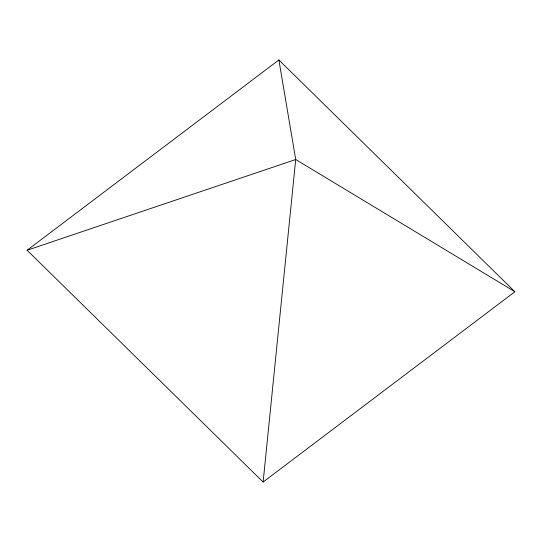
<?xml version="1.0" encoding="UTF-8"?>
<svg xmlns="http://www.w3.org/2000/svg" width="542" height="542" viewBox="0 0 542 542"><rect width="100%" height="100%" fill="white"/><g stroke="black" fill="none" stroke-linecap="round" stroke-linejoin="round"><path stroke-width="0.81" d="M263.127 482.034L295.715 159.511L278.873 59.966L27.1 250.248L263.127 482.034L514.9 291.752L278.873 59.966M27.1 250.248L295.715 159.511L514.9 291.752"/></g></svg>
